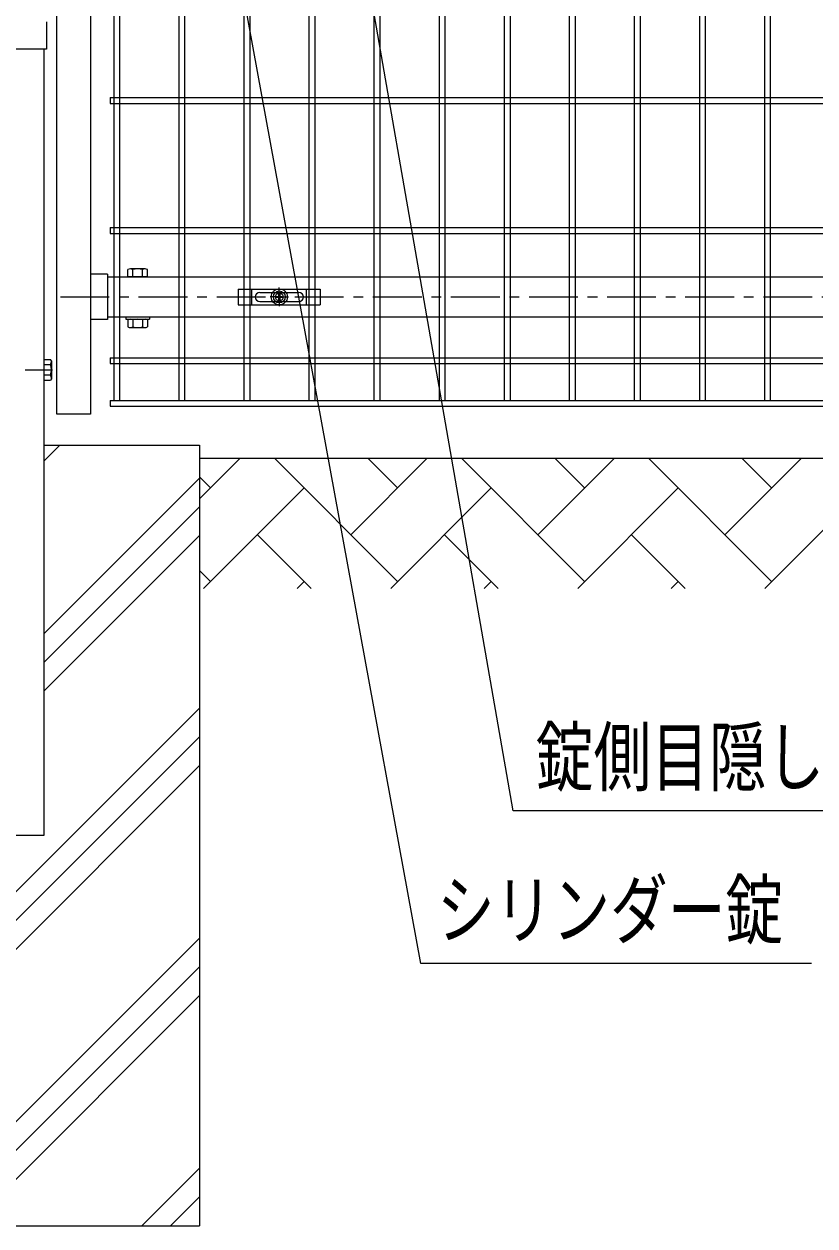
# Model space of a CAD drawing. Units: millimetres, scale not verified. Extents: x -4455 to 4455, y -3150 to 3150.
# Drawn here: x -2865 to -2257, y -1451 to -527 of the extents above; entities that cross this region are included whole.
import ezdxf
from ezdxf.enums import TextEntityAlignment as Align

# ---------------------------------------------------------------- set-up
doc = ezdxf.new("R2010")
doc.units = ezdxf.units.MM
doc.header["$LTSCALE"] = 30
doc.linetypes.add('USER1', pattern=[2, 1.25, -0.25, 0.25, -0.25])
for name, color, linetype, lineweight in [('0-0_外形線', 7, 'Continuous', 9), ('0-1_軸線', 2, 'USER1', 18), ('0-2_0', 7, 'Continuous', 9), ('0-3_寸法線', 1, 'Continuous', 18), ('0-8_ハッチング', 8, 'Continuous', 18), ('0-9_NEO', 152, 'Continuous', 18), ('0-B_1', 7, 'Continuous', 9), ('0-C_2', 7, 'Continuous', 9), ('0-E_固定金具', 41, 'Continuous', 18)]:
    doc.layers.add(name, color=color, linetype=linetype, lineweight=lineweight)
doc.styles.add('ＭＳ ゴシック', font='')
doc.styles.get('ＭＳ ゴシック').set_extended_font_data('MS Gothic')

msp = doc.modelspace()

# ---------------------------------------------------------------- linework, layer by layer
at = {"layer": '0-0_外形線'}
for p, q in [((-2839.68, -827.11), (-2839.68, 883.89)), ((-2813.68, -24.57), (-2813.68, -827.11)), ((-2849.68, -546.61), (-2849.68, -1151.11)), ((-2800.68, -719.66), (-2813.68, -719.66)), ((-2800.68, -719.66), (-2800.68, -754.56)), ((-2800.68, -721.61), (-1786.68, -721.61)), ((-2800.68, -754.56), (-2813.68, -754.56)), ((-1786.68, -752.61), (-2800.68, -752.61)), ((-2786.48, -752.61), (-2786.48, -754.21)), ((-2786.48, -754.21), (-2768.48, -754.21)), ((-2768.48, -752.61), (-2768.48, -754.21)), ((-2813.68, -827.11), (-2839.68, -827.11)), ((-2849.68, -851.11), (-2729.93, -851.11)), ((-2729.93, -851.11), (-2729.93, -1451.11)), ((-2729.98, -861.11), (-1829.93, -861.11)), ((-2849.68, -1151.11), (-2910.18, -1151.11)), ((-3029.93, -1451.11), (-2729.93, -1451.11))]:
    msp.add_line(p, q, dxfattribs=at)
at = {"layer": '0-1_軸線'}
for p, q in [((-2836.78, -737.11), (-1765.58, -737.11)), ((-2923.94, -793.11), (-2842.86, -793.11))]:
    msp.add_line(p, q, dxfattribs=at)
at = {"layer": '0-2_0'}
for p, q in [((-2784.98, -721.61), (-2784.98, -716.16)), ((-2771.85, -715.61), (-2783.1, -715.61)), ((-2781.23, -721.61), (-2781.23, -716.16)), ((-2773.73, -721.61), (-2773.73, -716.16)), ((-2769.98, -721.61), (-2769.98, -716.16)), ((-2769.98, -721.61), (-2784.98, -721.61)), ((-2784.98, -754.77), (-2784.98, -760.16)), ((-2783.1, -754.21), (-2771.85, -754.21)), ((-2781.23, -754.77), (-2781.23, -760.16)), ((-2773.73, -754.77), (-2773.73, -760.16)), ((-2769.98, -754.77), (-2769.98, -760.16)), ((-2783.1, -760.72), (-2771.85, -760.72))]:
    msp.add_line(p, q, dxfattribs=at)
for centre, radius, start, end in [((-2783.1, -719.07), 3.46, 57.13278, 122.86722), ((-2777.48, -728.6), 12.99, 73.22135, 106.77865), ((-2771.85, -719.07), 3.46, 57.13278, 122.86722), ((-2783.1, -757.67), 3.46, 57.13278, 122.86722), ((-2777.48, -767.21), 12.99, 73.22135, 106.77865), ((-2771.85, -757.67), 3.46, 57.13278, 122.86722), ((-2783.1, -757.26), 3.46, 237.13278, 302.86722), ((-2777.48, -747.72), 12.99, 253.22135, 286.77865), ((-2771.85, -757.26), 3.46, 237.13278, 302.86722)]:
    msp.add_arc(centre, radius, start, end, dxfattribs=at)
at = {"layer": '0-3_寸法線', "color": 4}
for points in [[(-2259.78, -1249.47), (-2559.94, -1249.47), (-2784.2, -23.67)], [(-2088.55, -1131.98), (-2489.11, -1131.98), (-2668.04, -105.08)]]:
    msp.add_lwpolyline(points, dxfattribs=at)
at = {"layer": '0-8_ハッチング'}
for p, q in [((-2849.68, -863.45), (-2837.35, -851.11)), ((-2729.93, -892.4), (-2698.64, -861.11)), ((-2577.78, -955.78), (-2672.45, -861.11)), ((-2613.7, -919.86), (-2554.96, -861.11)), ((-2577.78, -883.94), (-2600.61, -861.11)), ((-2434.1, -955.78), (-2528.77, -861.11)), ((-2470.02, -919.86), (-2411.27, -861.11)), ((-2434.1, -883.94), (-2456.92, -861.11)), ((-2290.42, -955.78), (-2385.08, -861.11)), ((-2326.34, -919.86), (-2267.59, -861.11)), ((-2290.42, -883.94), (-2313.24, -861.11)), ((-2849.68, -996.03), (-2729.93, -876.28)), ((-2721.47, -883.94), (-2729.93, -875.48)), ((-2726.8, -961.11), (-2649.63, -883.94)), ((-2583.12, -961.11), (-2505.94, -883.94)), ((-2439.43, -961.11), (-2362.26, -883.94)), ((-2295.75, -961.11), (-2218.57, -883.94)), ((-2849.68, -1018.13), (-2729.93, -898.38)), ((-2849.68, -1040.22), (-2729.93, -920.47)), ((-2644.29, -961.11), (-2685.55, -919.86)), ((-2500.61, -961.11), (-2541.86, -919.86)), ((-2356.93, -961.11), (-2398.18, -919.86)), ((-2721.47, -955.78), (-2729.93, -947.32)), ((-2654.96, -961.11), (-2649.63, -955.78)), ((-2511.27, -961.11), (-2505.94, -955.78)), ((-2367.59, -961.11), (-2362.26, -955.78)), ((-3029.93, -1353.06), (-2729.93, -1053.06)), ((-3029.93, -1375.15), (-2729.93, -1075.15)), ((-3029.93, -1397.25), (-2729.93, -1097.25)), ((-2951.21, -1451.11), (-2729.93, -1229.83)), ((-2929.11, -1451.11), (-2729.93, -1251.93)), ((-2907.02, -1451.11), (-2729.93, -1274.03)), ((-2774.43, -1451.11), (-2729.93, -1406.61)), ((-2752.34, -1451.11), (-2729.93, -1428.71)), ((-2730.24, -1451.11), (-2729.93, -1450.8))]:
    msp.add_line(p, q, dxfattribs=at)
at = {"layer": '0-9_NEO'}
for p, q in [((-2495.93, 944.39), (-2495.93, -816.61)), ((-2491.43, 944.39), (-2491.43, -816.61)), ((-2345.93, 944.39), (-2345.93, -816.61)), ((-2341.43, 944.39), (-2341.43, -816.61)), ((-2295.93, 944.39), (-2295.93, -816.61)), ((-2291.43, 944.39), (-2291.43, -816.61)), ((-2795.93, -83.86), (-2795.93, -816.61)), ((-2791.43, -83.86), (-2791.43, -816.61)), ((-2745.93, -272.61), (-2745.93, -816.61)), ((-2741.43, -272.61), (-2741.43, -816.61)), ((-2595.93, -272.61), (-2595.93, -816.61)), ((-2591.43, -272.61), (-2591.43, -816.61)), ((-2545.93, -272.61), (-2545.93, -816.61)), ((-2541.43, -272.61), (-2541.43, -816.61)), ((-2445.93, -272.61), (-2445.93, -816.61)), ((-2441.43, -272.61), (-2441.43, -816.61)), ((-2395.93, -272.61), (-2395.93, -816.61)), ((-2391.43, -272.61), (-2391.43, -816.61)), ((-2695.93, -378.11), (-2695.93, -816.61)), ((-2691.43, -378.11), (-2691.43, -816.61)), ((-2645.93, -378.11), (-2645.93, -816.61)), ((-2641.43, -378.11), (-2641.43, -816.61)), ((-2798.68, -583.86), (-1788.68, -583.86)), ((-2798.68, -583.86), (-2798.68, -588.36)), ((-2798.68, -588.36), (-1788.68, -588.36)), ((-2798.68, -683.86), (-1788.68, -683.86)), ((-2798.68, -683.86), (-2798.68, -688.36)), ((-2798.68, -688.36), (-1788.68, -688.36)), ((-2695.93, -736.11), (-2695.93, -816.61)), ((-2691.43, -736.11), (-2691.43, -816.61)), ((-2645.93, -736.11), (-2645.93, -816.61)), ((-2641.43, -736.11), (-2641.43, -816.61)), ((-2798.68, -783.86), (-1788.68, -783.86)), ((-2798.68, -783.86), (-1788.68, -783.86)), ((-2798.68, -783.86), (-2798.68, -788.36)), ((-2798.68, -783.86), (-2798.68, -788.36)), ((-2798.68, -788.36), (-1788.68, -788.36)), ((-2798.68, -788.36), (-1788.68, -788.36)), ((-2798.68, -816.61), (-1788.68, -816.61)), ((-2798.68, -816.61), (-2798.68, -821.11)), ((-2798.68, -821.11), (-1788.68, -821.11))]:
    msp.add_line(p, q, dxfattribs=at)
at = {"layer": '0-B_1'}
for p, q in [((-2847.68, -525.61), (-2847.68, -546.61)), ((-2847.68, -546.61), (-2957.43, -546.61))]:
    msp.add_line(p, q, dxfattribs=at)
at = {"layer": '0-C_2'}
for p, q in [((-2849.68, -785.11), (-2844.4, -785.11)), ((-2843.78, -786.19), (-2844.4, -785.11)), ((-2849.68, -789.11), (-2844.4, -789.11)), ((-2843.78, -786.19), (-2843.78, -800.04)), ((-2849.68, -797.11), (-2844.4, -797.11)), ((-2849.68, -801.11), (-2844.4, -801.11)), ((-2843.78, -800.04), (-2844.4, -801.11))]:
    msp.add_line(p, q, dxfattribs=at)
for centre, radius, start, end in [((-2851.01, -786.19), 7.23, 336.11853, 0), ((-2857.04, -793.12), 13.26, 342.45032, 17.5607), ((-2851.01, -800.04), 7.23, 0, 23.87885)]:
    msp.add_arc(centre, radius, start, end, dxfattribs=at)
at = {"layer": '0-E_固定金具'}
for p, q in [((-2700.18, -731.11), (-2637.18, -731.11)), ((-2700.18, -731.11), (-2700.18, -743.11)), ((-2689.68, -743.11), (-2689.68, -731.11)), ((-2687.18, -737.11), (-2686.88, -737.11)), ((-2683.68, -733.61), (-2653.68, -733.61)), ((-2670.68, -737.11), (-2675.82, -737.11)), ((-2670.68, -737.11), (-2672.68, -737.11)), ((-2670.9, -736.75), (-2669.04, -736.75)), ((-2670.9, -737.48), (-2670.9, -736.75)), ((-2670.9, -736.75), (-2669.04, -736.75)), ((-2670.9, -737.48), (-2670.9, -736.75)), ((-2670.9, -736.75), (-2669.04, -736.75)), ((-2670.9, -737.48), (-2670.9, -736.75)), ((-2669.04, -737.48), (-2670.9, -737.48)), ((-2669.04, -737.48), (-2670.9, -737.48)), ((-2669.04, -737.48), (-2670.9, -737.48)), ((-2669.68, -737.11), (-2667.68, -737.11)), ((-2669.68, -737.11), (-2667.68, -737.11)), ((-2669.04, -734.89), (-2668.32, -734.89)), ((-2669.04, -734.89), (-2668.32, -734.89)), ((-2669.04, -734.89), (-2668.32, -734.89)), ((-2669.04, -734.89), (-2668.32, -734.89)), ((-2669.04, -734.89), (-2668.32, -734.89)), ((-2669.04, -734.89), (-2668.32, -734.89)), ((-2669.04, -736.75), (-2669.04, -734.89)), ((-2669.04, -736.75), (-2669.04, -734.89)), ((-2669.04, -736.75), (-2669.04, -734.89)), ((-2669.04, -736.75), (-2669.04, -734.89)), ((-2669.04, -736.75), (-2669.04, -734.89)), ((-2669.04, -739.34), (-2669.04, -737.48)), ((-2669.04, -739.34), (-2669.04, -737.48)), ((-2669.04, -739.34), (-2669.04, -737.48)), ((-2668.68, -735.11), (-2668.68, -729.97)), ((-2668.68, -735.11), (-2668.68, -733.11)), ((-2668.68, -738.11), (-2668.68, -736.11)), ((-2668.68, -738.11), (-2668.68, -736.11)), ((-2668.32, -734.89), (-2668.32, -736.75)), ((-2668.32, -734.89), (-2668.32, -736.75)), ((-2668.32, -734.89), (-2668.32, -736.75)), ((-2668.32, -734.89), (-2668.32, -736.75)), ((-2668.32, -734.89), (-2668.32, -736.75)), ((-2668.32, -734.89), (-2668.32, -736.75)), ((-2668.32, -736.75), (-2666.45, -736.75)), ((-2668.32, -736.75), (-2666.45, -736.75)), ((-2668.32, -736.75), (-2666.45, -736.75)), ((-2668.32, -737.48), (-2668.32, -739.34)), ((-2666.45, -737.48), (-2668.32, -737.48)), ((-2668.32, -737.48), (-2668.32, -739.34)), ((-2666.45, -737.48), (-2668.32, -737.48)), ((-2666.68, -737.11), (-2661.53, -737.11)), ((-2666.68, -737.11), (-2664.68, -737.11)), ((-2666.45, -736.75), (-2666.45, -737.48)), ((-2666.45, -736.75), (-2666.45, -737.48)), ((-2666.45, -736.75), (-2666.45, -737.48)), ((-2649.98, -737.11), (-2649.68, -737.11)), ((-2647.68, -743.11), (-2647.68, -731.11)), ((-2637.18, -731.11), (-2637.18, -743.11)), ((-2700.18, -743.11), (-2637.18, -743.11)), ((-2683.68, -740.61), (-2653.68, -740.61)), ((-2668.32, -739.34), (-2669.04, -739.34)), ((-2668.32, -739.34), (-2669.04, -739.34)), ((-2668.32, -739.34), (-2669.04, -739.34)), ((-2668.32, -739.34), (-2669.04, -739.34)), ((-2668.32, -739.34), (-2669.04, -739.34)), ((-2668.32, -739.34), (-2669.04, -739.34)), ((-2668.68, -739.11), (-2668.68, -744.26)), ((-2668.68, -739.11), (-2668.68, -741.11))]:
    msp.add_line(p, q, dxfattribs=at)
for points in [[(-2670.9, -737.48), (-2670.9, -736.75), (-2669.04, -736.75), (-2669.04, -734.89)], [(-2670.9, -737.48), (-2670.9, -736.75), (-2669.04, -736.75)], [(-2670.9, -737.48), (-2670.9, -736.75), (-2669.04, -736.75)], [(-2669.04, -739.34), (-2669.04, -737.48), (-2670.9, -737.48)], [(-2669.04, -739.34), (-2669.04, -737.48), (-2670.9, -737.48)], [(-2669.04, -739.34), (-2669.04, -737.48), (-2670.9, -737.48)], [(-2668.32, -736.75), (-2666.45, -736.75), (-2666.45, -737.48)], [(-2668.32, -736.75), (-2666.45, -736.75), (-2666.45, -737.48)], [(-2668.32, -736.75), (-2666.45, -736.75), (-2666.45, -737.48)], [(-2666.45, -737.48), (-2668.32, -737.48), (-2668.32, -739.34)], [(-2666.45, -737.48), (-2668.32, -737.48), (-2668.32, -739.34)], [(-2666.45, -737.48), (-2668.32, -737.48), (-2668.32, -739.34)], [(-2666.45, -737.48), (-2668.32, -737.48), (-2668.32, -739.34)]]:
    msp.add_lwpolyline(points, dxfattribs=at)
for radius in [6.15, 6.15, 6.15, 6.15, 6.15, 6.15, 4.59, 4.59, 4.59, 4.59, 4.59, 4.59, 3]:
    msp.add_circle((-2668.68, -737.11), radius, dxfattribs=at)
for centre, start, end in [((-2683.68, -737.11), 90, 180), ((-2683.68, -737.11), 180, 270), ((-2653.68, -737.11), 0, 90), ((-2653.68, -737.11), 270, 0)]:
    msp.add_arc(centre, 3.5, start, end, dxfattribs=at)

# ---------------------------------------------------------------- texts
at = {"layer": '0-3_寸法線', "color": 3, "style": 'ＭＳ ゴシック', "width": 0.75}
for s, p in [('錠側目隠しパネル', (-2471.61, -1125.31)), ('シリンダー錠', (-2547.54, -1242.79))]:
    msp.add_text(s, height=43.33, dxfattribs=at).set_placement(p, align=Align.BOTTOM_LEFT)

doc.saveas('drawing.dxf')
